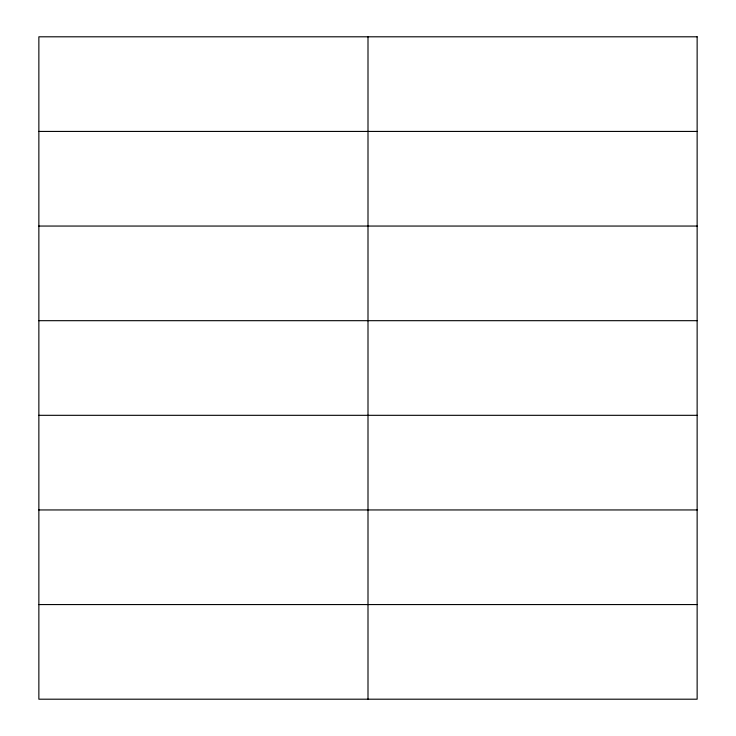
<?xml version="1.0" encoding="UTF-8"?>
<svg xmlns="http://www.w3.org/2000/svg" width="736" height="736" viewBox="0 0 736 736"><rect width="100%" height="100%" fill="white"/><g stroke="black" fill="none" stroke-linecap="round" stroke-linejoin="round"><path stroke-width="1.1" d="M38.861 131.431L697.139 131.431M38.861 226.053L697.139 226.053M38.861 320.684L697.139 320.684M38.861 415.316L697.139 415.316M38.861 509.947L697.139 509.947M38.861 604.569L697.139 604.569M368 36.8L368 699.2M697.139 36.8L38.861 36.8L38.861 699.2L697.139 699.2L697.139 36.8"/></g></svg>
